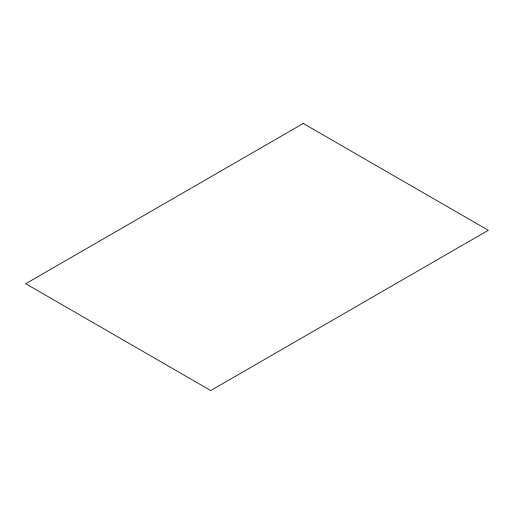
<?xml version="1.0" encoding="UTF-8"?>
<svg xmlns="http://www.w3.org/2000/svg" width="514" height="514" viewBox="0 0 514 514"><rect width="100%" height="100%" fill="white"/><g stroke="black" fill="none" stroke-linecap="round" stroke-linejoin="round"><path stroke-width="0.77" d="M303.26 123.463L25.7 283.709L210.74 390.537L488.3 230.291L303.26 123.463"/></g></svg>
